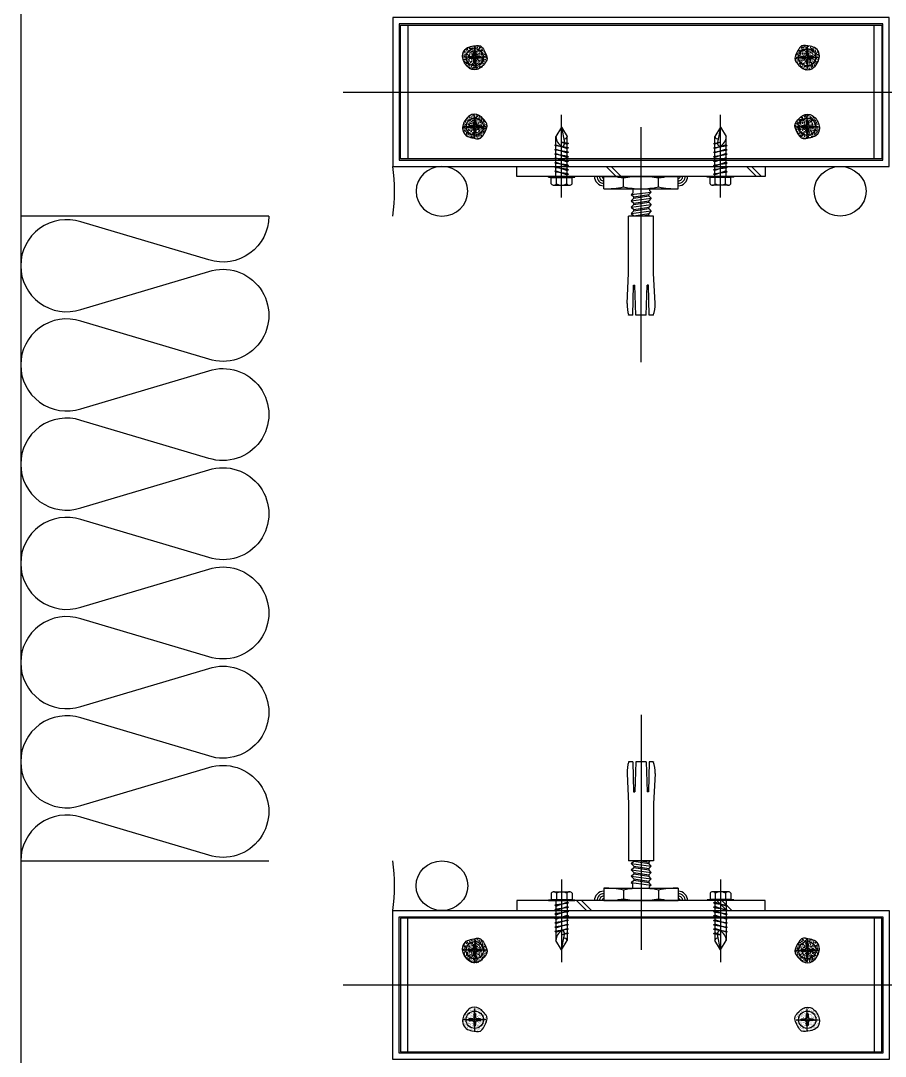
# Model space of a CAD drawing. Header units: millimetres. Extents: x 19868 to 801382, y -4805 to 85279.
# Drawn here: x 579688.2 to 580036.6, y 48620.2 to 49037.7 of the extents above; entities that cross this region are included whole.
import ezdxf

# ---------------------------------------------------------------- set-up
doc = ezdxf.new("R2010")
doc.units = ezdxf.units.MM
doc.header["$LTSCALE"] = 250
for name, color, linetype in [('A-ELE-8', 8, 'Continuous'), ('A-ETC-8', 8, 'Continuous'), ('INSUL', 8, 'Continuous'), ('ISL', 251, 'Continuous')]:
    doc.layers.add(name, color=color, linetype=linetype)

# ---------------------------------------------------------------- blocks, each defined once
blk = doc.blocks.new('A$C79923ea7')
at = {"layer": 'A-ETC-8'}
h = blk.add_hatch(dxfattribs=at)
h.set_pattern_fill('JIS_LC_20A', color=256, scale=2, angle=270)
h.set_pattern_definition([(315, (-2993.713, 8456.883), (28.28427, 28.28427), []), (315, (-2993.713, 8454.883), (28.28427, 28.28427), [])])
h.paths.add_polyline_path([(200, -4503.86), (100, -4503.86), (100, -4499.86), (200, -4499.86)])
at = {"layer": 'INSUL'}
h = blk.add_hatch(dxfattribs=at)
h.set_pattern_fill('AR-SAND', color=256, scale=0.02)
h.set_pattern_definition([(217.5, (2931.9651, -3475.8546), (0.03200063, -0.97882647), [0, -0.77216, 0, -0.8636, 0, -0.8255]), (187.5, (2931.9651, -3475.8546), (-0.89904657, -1.4336502), [0, -0.41656, 0, -0.69596, 0, -0.2667]), (147.5, (2932.5899, -3475.8546), (-1.58198474, -0.00287437), [0, -0.254, 0, -0.9144, 0, -1.1938]), (137.5, (2932.5899, -3475.8546), (-1.5271129, -0.44585865), [0, -0.127, 0, -0.59944, 0, -0.6858])])
edge = h.paths.add_edge_path()
edge.add_spline(control_points=[(81.82, -4451.43), (81.02, -4451.61), (79.31, -4452), (77.49, -4455.08), (78.88, -4458.59), (81.78, -4461.47), (85.09, -4460.64), (86.63, -4458.72), (88.72, -4456.79), (87.12, -4453.62), (85.25, -4450.57), (83.09, -4451.11), (81.82, -4451.43)], knot_values=[0, 0, 0, 0, 2.395518, 5.094248, 9.480582, 12.644651, 16.609604, 17.634177, 20.133363, 24.245726, 26.635337, 30.092794, 30.092794, 30.092794, 30.092794], degree=3, periodic=0)
h = blk.add_hatch(dxfattribs=at)
h.set_pattern_fill('AR-SAND', color=256, scale=0.02, angle=180)
h.set_pattern_definition([(217.5, (2881.9651, -3475.8546), (0.03200063, -0.97882647), [0, -0.77216, 0, -0.8636, 0, -0.8255]), (187.5, (2881.9651, -3475.8546), (-0.89904657, -1.4336502), [0, -0.41656, 0, -0.69596, 0, -0.2667]), (147.5, (2882.5899, -3475.8546), (-1.58198474, -0.00287437), [0, -0.254, 0, -0.9144, 0, -1.1938]), (137.5, (2882.5899, -3475.8546), (-1.5271129, -0.44585865), [0, -0.127, 0, -0.59944, 0, -0.6858])])
edge = h.paths.add_edge_path()
edge.add_spline(control_points=[(218.18, -4451.43), (218.98, -4451.61), (220.69, -4452), (222.51, -4455.08), (221.12, -4458.59), (218.22, -4461.47), (214.91, -4460.64), (213.37, -4458.72), (211.28, -4456.79), (212.88, -4453.62), (214.75, -4450.57), (216.91, -4451.11), (218.18, -4451.43)], knot_values=[0, 0, 0, 0, 2.395518, 5.094248, 9.480582, 12.644651, 16.609604, 17.634177, 20.133363, 24.245726, 26.635337, 30.092794, 30.092794, 30.092794, 30.092794], degree=3, periodic=0)
h = blk.add_hatch(dxfattribs=at)
h.set_pattern_fill('AR-SAND', color=256, scale=0.02, angle=360)
h.set_pattern_definition([(217.5, (2931.9651, -3479.8546), (0.03200063, -0.97882647), [0, -0.77216, 0, -0.8636, 0, -0.8255]), (187.5, (2931.9651, -3479.8546), (-0.89904657, -1.4336502), [0, -0.41656, 0, -0.69596, 0, -0.2667]), (147.5, (2932.5899, -3479.8546), (-1.58198474, -0.00287437), [0, -0.254, 0, -0.9144, 0, -1.1938]), (137.5, (2932.5899, -3479.8546), (-1.5271129, -0.44585865), [0, -0.127, 0, -0.59944, 0, -0.6858])])
edge = h.paths.add_edge_path()
edge.add_spline(control_points=[(81.82, -4488.3), (81.02, -4488.11), (79.31, -4487.73), (77.49, -4484.64), (78.88, -4481.14), (81.78, -4478.26), (85.09, -4479.09), (86.63, -4481), (88.72, -4482.93), (87.12, -4486.1), (85.25, -4489.16), (83.09, -4488.62), (81.82, -4488.3)], knot_values=[0, 0, 0, 0, 2.395518, 5.094248, 9.480582, 12.644651, 16.609604, 17.634177, 20.133363, 24.245726, 26.635337, 30.092794, 30.092794, 30.092794, 30.092794], degree=3, periodic=0)
h = blk.add_hatch(dxfattribs=at)
h.set_pattern_fill('AR-SAND', color=256, scale=0.02, angle=180)
h.set_pattern_definition([(217.5, (2881.9651, -3479.8546), (0.03200063, -0.97882647), [0, -0.77216, 0, -0.8636, 0, -0.8255]), (187.5, (2881.9651, -3479.8546), (-0.89904657, -1.4336502), [0, -0.41656, 0, -0.69596, 0, -0.2667]), (147.5, (2882.5899, -3479.8546), (-1.58198474, -0.00287437), [0, -0.254, 0, -0.9144, 0, -1.1938]), (137.5, (2882.5899, -3479.8546), (-1.5271129, -0.44585865), [0, -0.127, 0, -0.59944, 0, -0.6858])])
edge = h.paths.add_edge_path()
edge.add_spline(control_points=[(218.18, -4488.3), (218.98, -4488.11), (220.69, -4487.73), (222.51, -4484.64), (221.12, -4481.14), (218.22, -4478.26), (214.91, -4479.09), (213.37, -4481), (211.28, -4482.93), (212.88, -4486.1), (214.75, -4489.16), (216.91, -4488.62), (218.18, -4488.3)], knot_values=[0, 0, 0, 0, 2.395518, 5.094248, 9.480582, 12.644651, 16.609604, 17.634177, 20.133363, 24.245726, 26.635337, 30.092794, 30.092794, 30.092794, 30.092794], degree=3, periodic=0)
at = {"layer": 'A-ETC-8'}
for p, q in [((118, -4512.42), (118, -4479.01)), ((182, -4512.42), (182, -4479.01)), ((118, -4484.01), (115.71, -4487.83)), ((115.71, -4491.11), (115.71, -4487.83)), ((118, -4484.01), (120.29, -4487.83)), ((118, -4484.01), (119.17, -4490.2)), ((120.29, -4490.44), (120.29, -4487.83)), ((150, -4578.75), (150, -4483.98)), ((182, -4484.01), (179.71, -4487.83)), ((179.71, -4490.44), (179.71, -4487.83)), ((182, -4484.01), (180.83, -4490.2)), ((182, -4484.01), (184.29, -4487.83)), ((184.29, -4491.11), (184.29, -4487.83)), ((115.71, -4491.11), (115.25, -4491.37)), ((120.75, -4492.41), (115.25, -4491.37)), ((115.71, -4491.59), (115.25, -4491.37)), ((115.71, -4491.11), (120.29, -4492.68)), ((120.29, -4492.2), (115.71, -4491.59)), ((115.71, -4492.87), (115.71, -4491.59)), ((118, -4490.14), (120.29, -4490.92)), ((120.75, -4490.65), (118, -4490.14)), ((120.29, -4490.44), (118, -4490.14)), ((120.75, -4490.65), (120.29, -4490.44)), ((120.75, -4490.65), (120.29, -4490.92)), ((120.29, -4492.33), (120.29, -4490.92)), ((120.75, -4492.41), (120.29, -4492.2)), ((179.25, -4490.65), (182, -4490.14)), ((179.25, -4490.65), (179.71, -4490.44)), ((179.25, -4490.65), (179.71, -4490.92)), ((179.25, -4492.41), (184.75, -4491.37)), ((179.25, -4492.41), (179.71, -4492.2)), ((182, -4490.14), (179.71, -4490.92)), ((179.71, -4490.44), (182, -4490.14)), ((179.71, -4492.33), (179.71, -4490.92)), ((184.29, -4491.11), (179.71, -4492.68)), ((179.71, -4492.2), (184.29, -4491.59)), ((184.29, -4491.11), (184.75, -4491.37)), ((184.29, -4491.59), (184.75, -4491.37)), ((184.29, -4492.87), (184.29, -4491.59)), ((115.71, -4492.87), (115.25, -4493.13)), ((120.75, -4494.17), (115.25, -4493.13)), ((115.71, -4493.35), (115.25, -4493.13)), ((115.71, -4494.62), (115.25, -4494.89)), ((120.75, -4495.93), (115.25, -4494.89)), ((115.71, -4495.1), (115.25, -4494.89)), ((115.71, -4496.38), (115.25, -4496.65)), ((115.71, -4492.87), (120.29, -4494.44)), ((120.29, -4493.96), (115.71, -4493.35)), ((115.71, -4494.62), (115.71, -4493.35)), ((115.71, -4494.62), (120.29, -4496.19)), ((120.29, -4495.71), (115.71, -4495.1)), ((115.71, -4496.38), (115.71, -4495.1)), ((115.71, -4496.38), (120.29, -4497.95)), ((120.75, -4492.41), (120.29, -4492.68)), ((120.29, -4493.96), (120.29, -4492.68)), ((120.75, -4494.17), (120.29, -4493.96)), ((120.75, -4494.17), (120.29, -4494.44)), ((120.29, -4495.71), (120.29, -4494.44)), ((120.75, -4495.93), (120.29, -4495.71)), ((120.75, -4495.93), (120.29, -4496.19)), ((120.29, -4497.47), (120.29, -4496.19)), ((179.25, -4492.41), (179.71, -4492.68)), ((179.25, -4494.17), (184.75, -4493.13)), ((179.25, -4494.17), (179.71, -4493.96)), ((179.25, -4494.17), (179.71, -4494.44)), ((179.25, -4495.93), (184.75, -4494.89)), ((179.25, -4495.93), (179.71, -4495.71)), ((179.25, -4495.93), (179.71, -4496.19)), ((179.71, -4493.96), (179.71, -4492.68)), ((184.29, -4492.87), (179.71, -4494.44)), ((179.71, -4493.96), (184.29, -4493.35)), ((179.71, -4495.71), (179.71, -4494.44)), ((184.29, -4494.62), (179.71, -4496.19)), ((179.71, -4495.71), (184.29, -4495.1)), ((179.71, -4497.47), (179.71, -4496.19)), ((184.29, -4496.38), (179.71, -4497.95)), ((184.29, -4492.87), (184.75, -4493.13)), ((184.29, -4493.35), (184.75, -4493.13)), ((184.29, -4494.62), (184.29, -4493.35)), ((184.29, -4494.62), (184.75, -4494.89)), ((184.29, -4495.1), (184.75, -4494.89)), ((184.29, -4496.38), (184.29, -4495.1)), ((184.29, -4496.38), (184.75, -4496.65)), ((120.75, -4497.69), (115.25, -4496.65)), ((115.71, -4496.86), (115.25, -4496.65)), ((115.71, -4498.14), (115.25, -4498.4)), ((120.75, -4499.44), (115.25, -4498.4)), ((115.71, -4498.62), (115.25, -4498.4)), ((115.71, -4499.9), (115.25, -4500.16)), ((120.75, -4501.2), (115.25, -4500.16)), ((115.71, -4500.38), (115.25, -4500.16)), ((120.29, -4497.47), (115.71, -4496.86)), ((115.71, -4498.14), (115.71, -4496.86)), ((115.71, -4498.14), (120.29, -4499.71)), ((120.29, -4499.23), (115.71, -4498.62)), ((115.71, -4499.9), (115.71, -4498.62)), ((115.71, -4499.9), (120.29, -4501.47)), ((120.29, -4500.99), (115.71, -4500.38)), ((115.71, -4501.65), (115.71, -4500.38)), ((120.75, -4497.69), (120.29, -4497.47)), ((120.75, -4497.69), (120.29, -4497.95)), ((120.29, -4499.23), (120.29, -4497.95)), ((120.75, -4499.44), (120.29, -4499.23)), ((120.75, -4499.44), (120.29, -4499.71)), ((120.29, -4500.99), (120.29, -4499.71)), ((179.25, -4497.69), (184.75, -4496.65)), ((179.25, -4497.69), (179.71, -4497.47)), ((179.25, -4497.69), (179.71, -4497.95)), ((179.25, -4499.44), (184.75, -4498.4)), ((179.25, -4499.44), (179.71, -4499.23)), ((179.25, -4499.44), (179.71, -4499.71)), ((179.25, -4501.2), (184.75, -4500.16)), ((179.71, -4497.47), (184.29, -4496.86)), ((179.71, -4499.23), (179.71, -4497.95)), ((184.29, -4498.14), (179.71, -4499.71)), ((179.71, -4499.23), (184.29, -4498.62)), ((179.71, -4500.99), (179.71, -4499.71)), ((184.29, -4499.9), (179.71, -4501.47)), ((179.71, -4500.99), (184.29, -4500.38)), ((184.29, -4496.86), (184.75, -4496.65)), ((184.29, -4498.14), (184.29, -4496.86)), ((184.29, -4498.14), (184.75, -4498.4)), ((184.29, -4498.62), (184.75, -4498.4)), ((184.29, -4499.9), (184.29, -4498.62)), ((184.29, -4499.9), (184.75, -4500.16)), ((184.29, -4500.38), (184.75, -4500.16)), ((184.29, -4501.65), (184.29, -4500.38)), ((112.65, -4503.86), (123.35, -4503.86)), ((112.65, -4504.25), (112.65, -4503.86)), ((112.65, -4504.25), (123.35, -4504.25)), ((113.82, -4504.36), (122.18, -4504.36)), ((113.82, -4506.84), (113.82, -4504.36)), ((115.71, -4501.65), (115.25, -4501.92)), ((120.75, -4502.96), (115.25, -4501.92)), ((115.71, -4502.13), (115.25, -4501.92)), ((115.71, -4501.65), (120.29, -4503.22)), ((115.71, -4503.86), (115.71, -4502.13)), ((120.29, -4502.74), (115.71, -4502.13)), ((115.71, -4504.36), (115.71, -4504.25)), ((115.91, -4506.84), (115.91, -4504.36)), ((120.09, -4506.84), (120.09, -4504.36)), ((120.75, -4501.2), (120.29, -4500.99)), ((120.75, -4501.2), (120.29, -4501.47)), ((120.29, -4502.74), (120.29, -4501.47)), ((120.75, -4502.96), (120.29, -4502.74)), ((120.75, -4502.96), (120.29, -4503.22)), ((120.29, -4503.86), (120.29, -4503.22)), ((120.29, -4504.36), (120.29, -4504.25)), ((122.18, -4506.84), (122.18, -4504.36)), ((123.35, -4504.25), (123.35, -4503.86)), ((135, -4503.86), (165, -4503.86)), ((135, -4508.86), (135, -4503.86)), ((142.92, -4508.1), (142.92, -4504.62)), ((157.08, -4508.1), (157.08, -4504.62)), ((165, -4508.86), (165, -4503.86)), ((187.35, -4503.86), (176.65, -4503.86)), ((176.65, -4504.25), (176.65, -4503.86)), ((187.35, -4504.25), (176.65, -4504.25)), ((186.18, -4504.36), (177.82, -4504.36)), ((177.82, -4506.84), (177.82, -4504.36)), ((179.25, -4501.2), (179.71, -4500.99)), ((179.25, -4501.2), (179.71, -4501.47)), ((179.25, -4502.96), (184.75, -4501.92)), ((179.25, -4502.96), (179.71, -4502.74)), ((179.25, -4502.96), (179.71, -4503.22)), ((179.71, -4502.74), (179.71, -4501.47)), ((184.29, -4501.65), (179.71, -4503.22)), ((179.71, -4502.74), (184.29, -4502.13)), ((179.71, -4503.86), (179.71, -4503.22)), ((179.71, -4504.36), (179.71, -4504.25)), ((179.91, -4506.84), (179.91, -4504.36)), ((184.09, -4506.84), (184.09, -4504.36)), ((184.29, -4501.65), (184.75, -4501.92)), ((184.29, -4502.13), (184.75, -4501.92)), ((184.29, -4503.86), (184.29, -4502.13)), ((184.29, -4504.36), (184.29, -4504.25)), ((186.18, -4506.84), (186.18, -4504.36)), ((187.35, -4504.25), (187.35, -4503.86)), ((114.86, -4507.42), (121.14, -4507.42)), ((135, -4508.86), (165, -4508.86)), ((146.64, -4508.86), (146.64, -4509.86)), ((153.44, -4508.86), (153.44, -4509.53)), ((185.14, -4507.42), (178.86, -4507.42)), ((146.08, -4511.17), (154.08, -4510.17)), ((146.08, -4511.17), (146.64, -4510.61)), ((146.08, -4511.17), (147.08, -4512.17)), ((146.08, -4513.71), (147.08, -4512.71)), ((146.08, -4513.71), (154.08, -4512.71)), ((146.64, -4509.86), (146.64, -4510.61)), ((147.08, -4512.17), (153.08, -4511.17)), ((147.08, -4512.71), (153.08, -4511.71)), ((147.08, -4512.71), (147.08, -4512.17)), ((154.08, -4510.17), (153.08, -4511.17)), ((153.08, -4511.71), (153.08, -4511.17)), ((154.08, -4512.71), (153.08, -4511.71)), ((154.08, -4512.71), (153.08, -4513.71)), ((154.08, -4510.17), (153.44, -4509.53)), ((146.08, -4513.71), (147.08, -4514.71)), ((146.08, -4516.26), (147.08, -4515.26)), ((146.08, -4516.26), (154.08, -4515.26)), ((146.08, -4516.26), (147.08, -4517.26)), ((147.08, -4514.71), (153.08, -4513.71)), ((147.08, -4515.26), (153.08, -4514.26)), ((147.08, -4515.26), (147.08, -4514.71)), ((147.08, -4517.26), (153.08, -4516.26)), ((147.08, -4517.8), (153.08, -4516.8)), ((147.08, -4517.8), (147.08, -4517.26)), ((153.08, -4514.26), (153.08, -4513.71)), ((154.08, -4515.26), (153.08, -4514.26)), ((154.08, -4515.26), (153.08, -4516.26)), ((153.08, -4516.8), (153.08, -4516.26)), ((154.08, -4517.8), (153.08, -4516.8)), ((155, -4519.86), (145, -4519.86)), ((145, -4542.95), (145, -4519.86)), ((146.08, -4518.8), (147.08, -4517.8)), ((146.08, -4518.8), (154.08, -4517.8)), ((146.08, -4518.8), (147.08, -4519.8)), ((147.08, -4519.8), (153.08, -4518.8)), ((147.08, -4519.86), (147.08, -4519.8)), ((149.97, -4519.86), (153.08, -4519.34)), ((154.08, -4517.8), (153.08, -4518.8)), ((153.08, -4519.34), (153.08, -4518.8)), ((153.6, -4519.86), (153.08, -4519.34)), ((155, -4542.95), (155, -4519.86)), ((144.36, -4555.07), (145, -4542.95)), ((155.64, -4555.07), (155, -4542.95)), ((146.7, -4559.86), (146.97, -4547.77)), ((146.97, -4547.77), (147.55, -4547.77)), ((147.88, -4559.86), (147.55, -4547.77)), ((152.12, -4559.86), (152.45, -4547.77)), ((153.03, -4547.77), (152.45, -4547.77)), ((153.3, -4559.86), (153.03, -4547.77)), ((145, -4559.86), (145, -4559.71)), ((145, -4559.86), (145, -4559.71)), ((146.7, -4559.86), (145, -4559.86)), ((152.12, -4559.86), (147.88, -4559.86)), ((154.95, -4559.86), (153.3, -4559.86)), ((155, -4559.86), (155, -4559.71))]:
    blk.add_line(p, q, dxfattribs=at)
blk.add_lwpolyline([(200, -4503.86), (100, -4503.86), (100, -4499.86), (200, -4499.86)], close=True, dxfattribs=at)
for centre, radius, start, end in [((120.16, -4487.82), 4.45, 180.0342, 242.5077), ((119.24, -4487.61), 1.08, 250.2196, 348.1271), ((180.76, -4487.61), 1.08, 191.8729, 289.7804), ((179.84, -4487.82), 4.45, 297.4923, 359.9658), ((118.21, -4491.57), 0.229, 242.5077, 295.2623), ((117.65, -4490.39), 1.53, 295.2623, 7.1309), ((182.35, -4490.39), 1.53, 172.8691, 244.7377), ((181.79, -4491.57), 0.229, 244.7377, 297.4923), ((135, -4503.87), 3.79, 179.2187, 270), ((135, -4503.87), 2.79, 179.2187, 270), ((135, -4503.87), 1.79, 179.2187, 270), ((135, -4503.87), 0.786, 179.2187, 270), ((135.84, -4537.17), 33.31, 77.7313, 91.4538), ((150, -4537.17), 33.31, 77.7313, 102.2687), ((164.16, -4537.17), 33.31, 88.5462, 102.2687), ((165, -4503.87), 3.79, 270, 0.7813), ((165, -4503.87), 2.79, 270, 0.7813), ((165, -4503.87), 1.79, 270, 0.7813), ((165, -4503.87), 0.786, 270, 0.7813), ((114.86, -4506.18), 1.24, 212.5593, 327.4407), ((118, -4503.31), 4.1, 239.357, 300.643), ((121.14, -4506.18), 1.24, 212.5593, 327.4407), ((135.84, -4475.56), 33.31, 268.5462, 282.2687), ((150, -4475.56), 33.31, 257.7313, 282.2687), ((164.16, -4475.56), 33.31, 257.7313, 271.4538), ((178.86, -4506.18), 1.24, 212.5593, 327.4407), ((182, -4503.31), 4.1, 239.357, 300.643), ((185.14, -4506.18), 1.24, 212.5593, 327.4407), ((156.85, -4555.72), 12.5, 177, 199.3504), ((143.15, -4555.72), 12.5, 340.6496, 3)]:
    blk.add_arc(centre, radius, start, end, dxfattribs=at)
at = {"layer": 'INSUL'}
for p, q in [((83, -4451.36), (83, -4460.36)), ((217, -4451.36), (217, -4460.36)), ((87.5, -4455.86), (78.5, -4455.86)), ((212.5, -4455.86), (221.5, -4455.86)), ((30, -4469.86), (270, -4469.86)), ((83, -4488.36), (83, -4479.36)), ((217, -4488.36), (217, -4479.36)), ((87.5, -4483.86), (78.5, -4483.86)), ((212.5, -4483.86), (221.5, -4483.86))]:
    blk.add_line(p, q, dxfattribs=at)
for points in [[(250, -4499.86), (250, -4439.86), (50, -4439.86), (50, -4499.86)], [(247.5, -4497.36), (247.5, -4442.36), (52.5, -4442.36), (52.5, -4497.36)], [(247, -4496.86), (53, -4496.86), (53, -4442.86), (247, -4442.86)], [(56, -4496.86), (53, -4496.86), (53, -4442.86), (56, -4442.86)], [(247, -4496.86), (244, -4496.86), (244, -4442.86), (247, -4442.86)], [(82.67, -4453.65), (82.72, -4453.5), (82.8, -4453.4), (82.9, -4453.34), (83, -4453.31), (83.1, -4453.34), (83.2, -4453.4), (83.28, -4453.5), (83.33, -4453.65), (83.36, -4453.83), (83.37, -4454.05), (83.36, -4454.28), (83.36, -4454.52), (83.37, -4454.75), (83.39, -4454.97), (83.45, -4455.16), (83.55, -4455.31), (83.7, -4455.41), (83.89, -4455.47), (84.11, -4455.5), (84.34, -4455.5), (84.58, -4455.5), (84.82, -4455.5), (85.03, -4455.5), (85.22, -4455.53), (85.36, -4455.59), (85.47, -4455.67), (85.53, -4455.76), (85.55, -4455.86), (85.53, -4455.97), (85.47, -4456.06), (85.36, -4456.14), (85.22, -4456.2), (85.03, -4456.22), (84.82, -4456.23), (84.58, -4456.23), (84.34, -4456.22), (84.11, -4456.23), (83.89, -4456.26), (83.7, -4456.32), (83.55, -4456.42), (83.45, -4456.57), (83.39, -4456.75), (83.37, -4456.97), (83.36, -4457.21), (83.36, -4457.45), (83.37, -4457.68), (83.36, -4457.89), (83.33, -4458.08), (83.28, -4458.22), (83.2, -4458.33), (83.1, -4458.39), (83, -4458.41), (82.9, -4458.39), (82.8, -4458.33), (82.72, -4458.22), (82.67, -4458.08), (82.64, -4457.89), (82.63, -4457.68), (82.64, -4457.45), (82.64, -4457.21), (82.63, -4456.97), (82.61, -4456.75), (82.55, -4456.57), (82.45, -4456.42), (82.3, -4456.32), (82.11, -4456.26), (81.89, -4456.23), (81.66, -4456.22), (81.42, -4456.23), (81.18, -4456.23), (80.97, -4456.22), (80.78, -4456.2), (80.64, -4456.14), (80.53, -4456.06), (80.47, -4455.97), (80.45, -4455.86), (80.47, -4455.76), (80.53, -4455.67), (80.64, -4455.59), (80.78, -4455.53), (80.97, -4455.5), (81.18, -4455.5), (81.42, -4455.5), (81.66, -4455.5), (81.89, -4455.5), (82.11, -4455.47), (82.3, -4455.41), (82.45, -4455.31), (82.55, -4455.16), (82.61, -4454.97), (82.63, -4454.75), (82.64, -4454.52), (82.64, -4454.28), (82.63, -4454.05), (82.64, -4453.83)], [(217.33, -4453.65), (217.28, -4453.5), (217.2, -4453.4), (217.1, -4453.34), (217, -4453.31), (216.9, -4453.34), (216.8, -4453.4), (216.72, -4453.5), (216.67, -4453.65), (216.64, -4453.83), (216.63, -4454.05), (216.64, -4454.28), (216.64, -4454.52), (216.63, -4454.75), (216.61, -4454.97), (216.55, -4455.16), (216.45, -4455.31), (216.3, -4455.41), (216.11, -4455.47), (215.89, -4455.5), (215.66, -4455.5), (215.42, -4455.5), (215.18, -4455.5), (214.97, -4455.5), (214.78, -4455.53), (214.64, -4455.59), (214.53, -4455.67), (214.47, -4455.76), (214.45, -4455.86), (214.47, -4455.97), (214.53, -4456.06), (214.64, -4456.14), (214.78, -4456.2), (214.97, -4456.22), (215.18, -4456.23), (215.42, -4456.23), (215.66, -4456.22), (215.89, -4456.23), (216.11, -4456.26), (216.3, -4456.32), (216.45, -4456.42), (216.55, -4456.57), (216.61, -4456.75), (216.63, -4456.97), (216.64, -4457.21), (216.64, -4457.45), (216.63, -4457.68), (216.64, -4457.89), (216.67, -4458.08), (216.72, -4458.22), (216.8, -4458.33), (216.9, -4458.39), (217, -4458.41), (217.1, -4458.39), (217.2, -4458.33), (217.28, -4458.22), (217.33, -4458.08), (217.36, -4457.89), (217.37, -4457.68), (217.36, -4457.45), (217.36, -4457.21), (217.37, -4456.97), (217.39, -4456.75), (217.45, -4456.57), (217.55, -4456.42), (217.7, -4456.32), (217.89, -4456.26), (218.11, -4456.23), (218.34, -4456.22), (218.58, -4456.23), (218.82, -4456.23), (219.03, -4456.22), (219.22, -4456.2), (219.36, -4456.14), (219.47, -4456.06), (219.53, -4455.97), (219.55, -4455.86), (219.53, -4455.76), (219.47, -4455.67), (219.36, -4455.59), (219.22, -4455.53), (219.03, -4455.5), (218.82, -4455.5), (218.58, -4455.5), (218.34, -4455.5), (218.11, -4455.5), (217.89, -4455.47), (217.7, -4455.41), (217.55, -4455.31), (217.45, -4455.16), (217.39, -4454.97), (217.37, -4454.75), (217.36, -4454.52), (217.36, -4454.28), (217.37, -4454.05), (217.36, -4453.83)], [(82.67, -4486.08), (82.72, -4486.22), (82.8, -4486.33), (82.9, -4486.39), (83, -4486.41), (83.1, -4486.39), (83.2, -4486.33), (83.28, -4486.22), (83.33, -4486.08), (83.36, -4485.89), (83.37, -4485.68), (83.36, -4485.45), (83.36, -4485.21), (83.37, -4484.97), (83.39, -4484.75), (83.45, -4484.57), (83.55, -4484.42), (83.7, -4484.32), (83.89, -4484.26), (84.11, -4484.23), (84.34, -4484.22), (84.58, -4484.23), (84.82, -4484.23), (85.03, -4484.22), (85.22, -4484.2), (85.36, -4484.14), (85.47, -4484.06), (85.53, -4483.97), (85.55, -4483.86), (85.53, -4483.76), (85.47, -4483.67), (85.36, -4483.59), (85.22, -4483.53), (85.03, -4483.5), (84.82, -4483.5), (84.58, -4483.5), (84.34, -4483.5), (84.11, -4483.5), (83.89, -4483.47), (83.7, -4483.41), (83.55, -4483.31), (83.45, -4483.16), (83.39, -4482.97), (83.37, -4482.75), (83.36, -4482.52), (83.36, -4482.28), (83.37, -4482.05), (83.36, -4481.83), (83.33, -4481.65), (83.28, -4481.5), (83.2, -4481.4), (83.1, -4481.34), (83, -4481.31), (82.9, -4481.34), (82.8, -4481.4), (82.72, -4481.5), (82.67, -4481.65), (82.64, -4481.83), (82.63, -4482.05), (82.64, -4482.28), (82.64, -4482.52), (82.63, -4482.75), (82.61, -4482.97), (82.55, -4483.16), (82.45, -4483.31), (82.3, -4483.41), (82.11, -4483.47), (81.89, -4483.5), (81.66, -4483.5), (81.42, -4483.5), (81.18, -4483.5), (80.97, -4483.5), (80.78, -4483.53), (80.64, -4483.59), (80.53, -4483.67), (80.47, -4483.76), (80.45, -4483.86), (80.47, -4483.97), (80.53, -4484.06), (80.64, -4484.14), (80.78, -4484.2), (80.97, -4484.22), (81.18, -4484.23), (81.42, -4484.23), (81.66, -4484.22), (81.89, -4484.23), (82.11, -4484.26), (82.3, -4484.32), (82.45, -4484.42), (82.55, -4484.57), (82.61, -4484.75), (82.63, -4484.97), (82.64, -4485.21), (82.64, -4485.45), (82.63, -4485.68), (82.64, -4485.89)], [(217.33, -4486.08), (217.28, -4486.22), (217.2, -4486.33), (217.1, -4486.39), (217, -4486.41), (216.9, -4486.39), (216.8, -4486.33), (216.72, -4486.22), (216.67, -4486.08), (216.64, -4485.89), (216.63, -4485.68), (216.64, -4485.45), (216.64, -4485.21), (216.63, -4484.97), (216.61, -4484.75), (216.55, -4484.57), (216.45, -4484.42), (216.3, -4484.32), (216.11, -4484.26), (215.89, -4484.23), (215.66, -4484.22), (215.42, -4484.23), (215.18, -4484.23), (214.97, -4484.22), (214.78, -4484.2), (214.64, -4484.14), (214.53, -4484.06), (214.47, -4483.97), (214.45, -4483.86), (214.47, -4483.76), (214.53, -4483.67), (214.64, -4483.59), (214.78, -4483.53), (214.97, -4483.5), (215.18, -4483.5), (215.42, -4483.5), (215.66, -4483.5), (215.89, -4483.5), (216.11, -4483.47), (216.3, -4483.41), (216.45, -4483.31), (216.55, -4483.16), (216.61, -4482.97), (216.63, -4482.75), (216.64, -4482.52), (216.64, -4482.28), (216.63, -4482.05), (216.64, -4481.83), (216.67, -4481.65), (216.72, -4481.5), (216.8, -4481.4), (216.9, -4481.34), (217, -4481.31), (217.1, -4481.34), (217.2, -4481.4), (217.28, -4481.5), (217.33, -4481.65), (217.36, -4481.83), (217.37, -4482.05), (217.36, -4482.28), (217.36, -4482.52), (217.37, -4482.75), (217.39, -4482.97), (217.45, -4483.16), (217.55, -4483.31), (217.7, -4483.41), (217.89, -4483.47), (218.11, -4483.5), (218.34, -4483.5), (218.58, -4483.5), (218.82, -4483.5), (219.03, -4483.5), (219.22, -4483.53), (219.36, -4483.59), (219.47, -4483.67), (219.53, -4483.76), (219.55, -4483.86), (219.53, -4483.97), (219.47, -4484.06), (219.36, -4484.14), (219.22, -4484.2), (219.03, -4484.22), (218.82, -4484.23), (218.58, -4484.23), (218.34, -4484.22), (218.11, -4484.23), (217.89, -4484.26), (217.7, -4484.32), (217.55, -4484.42), (217.45, -4484.57), (217.39, -4484.75), (217.37, -4484.97), (217.36, -4485.21), (217.36, -4485.45), (217.37, -4485.68), (217.36, -4485.89)]]:
    blk.add_lwpolyline(points, close=True, dxfattribs=at)
blk.add_lwpolyline([(95, -4499.86), (205, -4499.86)], dxfattribs=at)
for centre in [(83, -4455.86), (217, -4455.86), (83, -4483.86), (217, -4483.86)]:
    blk.add_circle(centre, 3.5, dxfattribs=at)
blk.add_arc((-28.61, -4509.86), 79.25, 352.7508, 7.2492, dxfattribs=at)
at = {"layer": 'INSUL', "extrusion": (0, 0, -1)}
blk.add_ellipse((69.75, -4509.86), major_axis=(10.44, 0), ratio=0.957796, dxfattribs=at)
at = {"layer": 'INSUL'}
blk.add_ellipse((230.25, -4509.86), major_axis=(-10.44, 0), ratio=0.957796, dxfattribs=at)
for points in [[(81.82, -4451.43), (79.57, -4452.26), (78.15, -4454.55), (79.35, -4458.77), (81.8, -4460.78), (85.65, -4459.86), (86.35, -4459.1), (87.85, -4457.11), (86.79, -4453.14), (85.27, -4451.29), (81.82, -4451.43)], [(218.18, -4451.43), (220.43, -4452.26), (221.85, -4454.55), (220.65, -4458.77), (218.2, -4460.78), (214.35, -4459.86), (213.65, -4459.1), (212.15, -4457.11), (213.21, -4453.14), (214.73, -4451.29), (218.18, -4451.43)], [(81.82, -4488.3), (79.57, -4487.47), (78.15, -4485.17), (79.35, -4480.95), (81.8, -4478.95), (85.65, -4479.87), (86.35, -4480.62), (87.85, -4482.62), (86.79, -4486.59), (85.27, -4488.44), (81.82, -4488.3)], [(218.18, -4488.3), (220.43, -4487.47), (221.85, -4485.17), (220.65, -4480.95), (218.2, -4478.95), (214.35, -4479.87), (213.65, -4480.62), (212.15, -4482.62), (213.21, -4486.59), (214.73, -4488.44), (218.18, -4488.3)]]:
    blk.add_spline(points, degree=3, dxfattribs=at)
blk = doc.blocks.new('A$C8466693f')
at = {"layer": 'A-ETC-8'}
h = blk.add_hatch(dxfattribs=at)
h.set_pattern_fill('JIS_LC_20A', color=256, scale=2, angle=270)
h.set_pattern_definition([(315, (80401.61, 13000.5), (28.284271, 28.284271), []), (315, (80401.61, 12998.5), (28.284271, 28.284271), [])])
h.paths.add_polyline_path([(200, -16), (100, -16), (100, -20), (200, -20)])
at = {"layer": 'INSUL'}
h = blk.add_hatch(dxfattribs=at)
h.set_pattern_fill('AR-SAND', color=256, scale=0.02, angle=360)
h.set_pattern_definition([(217.5, (86327.289, 1063.7608), (0.032000626, -0.978826475), [0, -0.77216, 0, -0.8636, 0, -0.8255]), (187.5, (86327.289, 1063.7608), (-0.899046566, -1.433650201), [0, -0.41656, 0, -0.69596, 0, -0.2667]), (147.5, (86327.9139, 1063.7608), (-1.5819847405, -0.002874369), [0, -0.254, 0, -0.9144, 0, -1.1938]), (137.5, (86327.9139, 1063.7608), (-1.527112905, -0.445858647), [0, -0.127, 0, -0.59944, 0, -0.6858])])
edge = h.paths.add_edge_path()
edge.add_spline(control_points=[(81.82, -31.57), (81.02, -31.75), (79.31, -32.14), (77.49, -35.22), (78.88, -38.73), (81.78, -41.61), (85.09, -40.78), (86.63, -38.86), (88.72, -36.93), (87.12, -33.76), (85.25, -30.71), (83.09, -31.25), (81.82, -31.57)], knot_values=[0, 0, 0, 0, 2.395518, 5.094248, 9.480582, 12.644651, 16.609604, 17.634177, 20.133363, 24.245726, 26.635337, 30.092794, 30.092794, 30.092794, 30.092794], degree=3, periodic=0)
h = blk.add_hatch(dxfattribs=at)
h.set_pattern_fill('AR-SAND', color=256, scale=0.02, angle=180)
h.set_pattern_definition([(217.5, (86277.289, 1063.7608), (0.032000626, -0.978826475), [0, -0.77216, 0, -0.8636, 0, -0.8255]), (187.5, (86277.289, 1063.7608), (-0.899046566, -1.433650201), [0, -0.41656, 0, -0.69596, 0, -0.2667]), (147.5, (86277.9139, 1063.7608), (-1.5819847405, -0.002874369), [0, -0.254, 0, -0.9144, 0, -1.1938]), (137.5, (86277.9139, 1063.7608), (-1.527112905, -0.445858647), [0, -0.127, 0, -0.59944, 0, -0.6858])])
edge = h.paths.add_edge_path()
edge.add_spline(control_points=[(218.18, -31.57), (218.98, -31.75), (220.69, -32.14), (222.51, -35.22), (221.12, -38.73), (218.22, -41.61), (214.91, -40.78), (213.37, -38.86), (211.28, -36.93), (212.88, -33.76), (214.75, -30.71), (216.91, -31.25), (218.18, -31.57)], knot_values=[0, 0, 0, 0, 2.395518, 5.094248, 9.480582, 12.644651, 16.609604, 17.634177, 20.133363, 24.245726, 26.635337, 30.092794, 30.092794, 30.092794, 30.092794], degree=3, periodic=0)
h = blk.add_hatch(dxfattribs=at)
h.set_pattern_fill('AR-SAND', color=256, scale=0.02)
h.set_pattern_definition([(217.5, (86327.289, 1067.7608), (0.032000626, -0.978826475), [0, -0.77216, 0, -0.8636, 0, -0.8255]), (187.5, (86327.289, 1067.7608), (-0.899046566, -1.433650201), [0, -0.41656, 0, -0.69596, 0, -0.2667]), (147.5, (86327.9139, 1067.7608), (-1.5819847405, -0.002874369), [0, -0.254, 0, -0.9144, 0, -1.1938]), (137.5, (86327.9139, 1067.7608), (-1.527112905, -0.445858647), [0, -0.127, 0, -0.59944, 0, -0.6858])])
edge = h.paths.add_edge_path()
edge.add_spline(control_points=[(81.82, -68.43), (81.02, -68.25), (79.31, -67.86), (77.49, -64.78), (78.88, -61.27), (81.78, -58.39), (85.09, -59.22), (86.63, -61.14), (88.72, -63.07), (87.12, -66.24), (85.25, -69.29), (83.09, -68.75), (81.82, -68.43)], knot_values=[0, 0, 0, 0, 2.395518, 5.094248, 9.480582, 12.644651, 16.609604, 17.634177, 20.133363, 24.245726, 26.635337, 30.092794, 30.092794, 30.092794, 30.092794], degree=3, periodic=0)
h = blk.add_hatch(dxfattribs=at)
h.set_pattern_fill('AR-SAND', color=256, scale=0.02, angle=180)
h.set_pattern_definition([(217.5, (86277.289, 1067.7608), (0.032000626, -0.978826475), [0, -0.77216, 0, -0.8636, 0, -0.8255]), (187.5, (86277.289, 1067.7608), (-0.899046566, -1.433650201), [0, -0.41656, 0, -0.69596, 0, -0.2667]), (147.5, (86277.9139, 1067.7608), (-1.5819847405, -0.002874369), [0, -0.254, 0, -0.9144, 0, -1.1938]), (137.5, (86277.9139, 1067.7608), (-1.527112905, -0.445858647), [0, -0.127, 0, -0.59944, 0, -0.6858])])
edge = h.paths.add_edge_path()
edge.add_spline(control_points=[(218.18, -68.43), (218.98, -68.25), (220.69, -67.86), (222.51, -64.78), (221.12, -61.27), (218.22, -58.39), (214.91, -59.22), (213.37, -61.14), (211.28, -63.07), (212.88, -66.24), (214.75, -69.29), (216.91, -68.75), (218.18, -68.43)], knot_values=[0, 0, 0, 0, 2.395518, 5.094248, 9.480582, 12.644651, 16.609604, 17.634177, 20.133363, 24.245726, 26.635337, 30.092794, 30.092794, 30.092794, 30.092794], degree=3, periodic=0)
at = {"layer": 'A-ETC-8'}
for p, q in [((150, 58.88), (150, -35.89)), ((145, 40), (145, 39.84)), ((146.7, 40), (145, 40)), ((145, 40), (145, 39.84)), ((146.7, 40), (146.97, 27.9)), ((147.88, 40), (147.55, 27.9)), ((152.12, 40), (147.88, 40)), ((152.12, 40), (152.45, 27.9)), ((153.3, 40), (153.03, 27.9)), ((154.95, 40), (153.3, 40)), ((155, 40), (155, 39.84)), ((144.36, 35.2), (145, 23.08)), ((155.64, 35.2), (155, 23.08)), ((146.97, 27.9), (147.55, 27.9)), ((153.03, 27.9), (152.45, 27.9)), ((145, 23.08), (145, 0)), ((155, 23.08), (155, 0)), ((155, 0), (145, 0)), ((147.08, 0), (147.08, -0.06)), ((149.97, 0), (153.08, -0.52)), ((153.6, 0), (153.08, -0.52)), ((146.08, -1.06), (147.08, -0.06)), ((146.08, -1.06), (147.08, -2.06)), ((146.08, -1.06), (154.08, -2.06)), ((146.08, -3.61), (147.08, -2.61)), ((146.08, -3.61), (147.08, -4.61)), ((146.08, -3.61), (154.08, -4.61)), ((147.08, -0.06), (153.08, -1.06)), ((147.08, -2.06), (153.08, -3.06)), ((147.08, -2.06), (147.08, -2.61)), ((147.08, -2.61), (153.08, -3.61)), ((153.08, -0.52), (153.08, -1.06)), ((154.08, -2.06), (153.08, -1.06)), ((154.08, -2.06), (153.08, -3.06)), ((153.08, -3.06), (153.08, -3.61)), ((154.08, -4.61), (153.08, -3.61)), ((118, -7.45), (118, -40.85)), ((146.08, -6.15), (147.08, -5.15)), ((146.08, -6.15), (147.08, -7.15)), ((146.08, -6.15), (154.08, -7.15)), ((146.08, -8.7), (147.08, -7.7)), ((147.08, -4.61), (153.08, -5.61)), ((147.08, -4.61), (147.08, -5.15)), ((147.08, -5.15), (153.08, -6.15)), ((147.08, -7.15), (153.08, -8.15)), ((147.08, -7.15), (147.08, -7.7)), ((147.08, -7.7), (153.08, -8.7)), ((154.08, -4.61), (153.08, -5.61)), ((153.08, -5.61), (153.08, -6.15)), ((154.08, -7.15), (153.08, -6.15)), ((154.08, -7.15), (153.08, -8.15)), ((153.08, -8.15), (153.08, -8.7)), ((182, -7.45), (182, -40.85)), ((114.86, -12.45), (121.14, -12.45)), ((135, -11), (165, -11)), ((135, -11), (135, -16)), ((142.92, -11.76), (142.92, -15.24)), ((146.08, -8.7), (146.64, -9.26)), ((146.08, -8.7), (154.08, -9.7)), ((146.64, -10), (146.64, -9.26)), ((146.64, -11), (146.64, -10)), ((154.08, -9.7), (153.08, -8.7)), ((154.08, -9.7), (153.44, -10.34)), ((153.44, -11), (153.44, -10.34)), ((157.08, -11.76), (157.08, -15.24)), ((165, -11), (165, -16)), ((185.14, -12.45), (178.86, -12.45)), ((112.65, -15.62), (123.35, -15.62)), ((112.65, -15.62), (112.65, -16)), ((112.65, -16), (123.35, -16)), ((113.82, -13.02), (113.82, -15.5)), ((113.82, -15.5), (122.18, -15.5)), ((115.71, -15.5), (115.71, -15.62)), ((115.71, -16), (115.71, -17.73)), ((115.71, -18.21), (120.29, -16.64)), ((115.91, -13.02), (115.91, -15.5)), ((120.09, -13.02), (120.09, -15.5)), ((120.29, -15.5), (120.29, -15.62)), ((120.29, -16), (120.29, -16.64)), ((120.75, -16.9), (120.29, -16.64)), ((122.18, -13.02), (122.18, -15.5)), ((123.35, -15.62), (123.35, -16)), ((135, -16), (165, -16)), ((187.35, -15.62), (176.65, -15.62)), ((176.65, -15.62), (176.65, -16)), ((187.35, -16), (176.65, -16)), ((177.82, -13.02), (177.82, -15.5)), ((186.18, -15.5), (177.82, -15.5)), ((179.25, -16.9), (179.71, -16.64)), ((179.71, -15.5), (179.71, -15.62)), ((179.71, -16), (179.71, -16.64)), ((184.29, -18.21), (179.71, -16.64)), ((179.91, -13.02), (179.91, -15.5)), ((184.09, -13.02), (184.09, -15.5)), ((184.29, -15.5), (184.29, -15.62)), ((184.29, -16), (184.29, -17.73)), ((186.18, -13.02), (186.18, -15.5)), ((187.35, -15.62), (187.35, -16)), ((120.75, -16.9), (115.25, -17.94)), ((115.71, -17.73), (115.25, -17.94)), ((115.71, -18.21), (115.25, -17.94)), ((120.75, -18.66), (115.25, -19.7)), ((115.71, -19.49), (115.25, -19.7)), ((115.71, -19.97), (115.25, -19.7)), ((120.75, -20.42), (115.25, -21.46)), ((120.29, -17.12), (115.71, -17.73)), ((115.71, -18.21), (115.71, -19.49)), ((115.71, -19.97), (120.29, -18.4)), ((120.29, -18.88), (115.71, -19.49)), ((115.71, -19.97), (115.71, -21.24)), ((115.71, -21.73), (120.29, -20.15)), ((120.29, -20.63), (115.71, -21.24)), ((120.75, -16.9), (120.29, -17.12)), ((120.29, -17.12), (120.29, -18.4)), ((120.75, -18.66), (120.29, -18.4)), ((120.75, -18.66), (120.29, -18.88)), ((120.29, -18.88), (120.29, -20.15)), ((120.75, -20.42), (120.29, -20.15)), ((120.75, -20.42), (120.29, -20.63)), ((120.29, -20.63), (120.29, -21.91)), ((179.25, -16.9), (184.75, -17.94)), ((179.25, -16.9), (179.71, -17.12)), ((179.25, -18.66), (179.71, -18.4)), ((179.25, -18.66), (184.75, -19.7)), ((179.25, -18.66), (179.71, -18.88)), ((179.25, -20.42), (179.71, -20.15)), ((179.25, -20.42), (184.75, -21.46)), ((179.25, -20.42), (179.71, -20.63)), ((179.71, -17.12), (184.29, -17.73)), ((179.71, -17.12), (179.71, -18.4)), ((184.29, -19.97), (179.71, -18.4)), ((179.71, -18.88), (184.29, -19.49)), ((179.71, -18.88), (179.71, -20.15)), ((184.29, -21.73), (179.71, -20.15)), ((179.71, -20.63), (184.29, -21.24)), ((179.71, -20.63), (179.71, -21.91)), ((184.29, -17.73), (184.75, -17.94)), ((184.29, -18.21), (184.75, -17.94)), ((184.29, -18.21), (184.29, -19.49)), ((184.29, -19.49), (184.75, -19.7)), ((184.29, -19.97), (184.75, -19.7)), ((184.29, -19.97), (184.29, -21.24)), ((115.71, -21.24), (115.25, -21.46)), ((115.71, -21.73), (115.25, -21.46)), ((120.75, -22.18), (115.25, -23.22)), ((115.71, -23), (115.25, -23.22)), ((115.71, -23.48), (115.25, -23.22)), ((120.75, -23.94), (115.25, -24.97)), ((115.71, -24.76), (115.25, -24.97)), ((115.71, -25.24), (115.25, -24.97)), ((115.71, -21.73), (115.71, -23)), ((115.71, -23.48), (120.29, -21.91)), ((120.29, -22.39), (115.71, -23)), ((115.71, -23.48), (115.71, -24.76)), ((115.71, -25.24), (120.29, -23.67)), ((120.29, -24.15), (115.71, -24.76)), ((120.75, -22.18), (120.29, -21.91)), ((120.75, -22.18), (120.29, -22.39)), ((120.29, -22.39), (120.29, -23.67)), ((120.75, -23.94), (120.29, -23.67)), ((120.75, -23.94), (120.29, -24.15)), ((120.29, -24.15), (120.29, -25.43)), ((179.25, -22.18), (179.71, -21.91)), ((179.25, -22.18), (184.75, -23.22)), ((179.25, -22.18), (179.71, -22.39)), ((179.25, -23.94), (179.71, -23.67)), ((179.25, -23.94), (184.75, -24.97)), ((179.25, -23.94), (179.71, -24.15)), ((184.29, -23.48), (179.71, -21.91)), ((179.71, -22.39), (179.71, -23.67)), ((179.71, -22.39), (184.29, -23)), ((184.29, -25.24), (179.71, -23.67)), ((179.71, -24.15), (184.29, -24.76)), ((179.71, -24.15), (179.71, -25.43)), ((184.29, -21.24), (184.75, -21.46)), ((184.29, -21.73), (184.75, -21.46)), ((184.29, -21.73), (184.29, -23)), ((184.29, -23), (184.75, -23.22)), ((184.29, -23.48), (184.75, -23.22)), ((184.29, -23.48), (184.29, -24.76)), ((184.29, -24.76), (184.75, -24.97)), ((184.29, -25.24), (184.75, -24.97)), ((120.75, -25.69), (115.25, -26.73)), ((115.71, -26.52), (115.25, -26.73)), ((115.71, -27), (115.25, -26.73)), ((120.75, -27.45), (115.25, -28.49)), ((115.71, -28.27), (115.25, -28.49)), ((115.71, -28.76), (115.25, -28.49)), ((115.71, -25.24), (115.71, -26.52)), ((115.71, -27), (120.29, -25.43)), ((120.29, -25.91), (115.71, -26.52)), ((115.71, -27), (115.71, -28.27)), ((115.71, -28.76), (120.29, -27.18)), ((120.29, -27.67), (115.71, -28.27)), ((115.71, -28.76), (115.71, -32.04)), ((118, -29.73), (120.29, -28.94)), ((120.75, -29.21), (118, -29.73)), ((120.75, -25.69), (120.29, -25.43)), ((120.75, -25.69), (120.29, -25.91)), ((120.29, -25.91), (120.29, -27.18)), ((120.75, -27.45), (120.29, -27.18)), ((120.75, -27.45), (120.29, -27.67)), ((120.29, -27.54), (120.29, -28.94)), ((120.75, -29.21), (120.29, -28.94)), ((120.75, -29.21), (120.29, -29.42)), ((179.25, -25.69), (179.71, -25.43)), ((179.25, -25.69), (184.75, -26.73)), ((179.25, -25.69), (179.71, -25.91)), ((179.25, -27.45), (179.71, -27.18)), ((179.25, -27.45), (184.75, -28.49)), ((179.25, -27.45), (179.71, -27.67)), ((179.25, -29.21), (179.71, -28.94)), ((179.25, -29.21), (182, -29.73)), ((179.25, -29.21), (179.71, -29.42)), ((184.29, -27), (179.71, -25.43)), ((179.71, -25.91), (184.29, -26.52)), ((179.71, -25.91), (179.71, -27.18)), ((184.29, -28.76), (179.71, -27.18)), ((179.71, -27.54), (179.71, -28.94)), ((179.71, -27.67), (184.29, -28.27)), ((182, -29.73), (179.71, -28.94)), ((184.29, -25.24), (184.29, -26.52)), ((184.29, -26.52), (184.75, -26.73)), ((184.29, -27), (184.75, -26.73)), ((184.29, -27), (184.29, -28.27)), ((184.29, -28.27), (184.75, -28.49)), ((184.29, -28.76), (184.75, -28.49)), ((184.29, -28.76), (184.29, -32.04)), ((118, -35.85), (115.71, -32.04)), ((120.29, -29.42), (118, -29.73)), ((118, -35.85), (119.17, -29.66)), ((118, -35.85), (120.29, -32.04)), ((120.29, -29.42), (120.29, -32.04)), ((179.71, -29.42), (179.71, -32.04)), ((179.71, -29.42), (182, -29.73)), ((182, -35.85), (179.71, -32.04)), ((182, -35.85), (180.83, -29.66)), ((182, -35.85), (184.29, -32.04))]:
    blk.add_line(p, q, dxfattribs=at)
blk.add_lwpolyline([(200, -16), (100, -16), (100, -20), (200, -20)], close=True, dxfattribs=at)
for centre, radius, start, end in [((156.85, 35.86), 12.5, 160.6496, 183), ((143.15, 35.86), 12.5, 357, 19.3504), ((114.86, -13.69), 1.24, 32.5593, 147.4407), ((118, -16.55), 4.1, 59.357, 120.643), ((121.14, -13.69), 1.24, 32.5593, 147.4407), ((135, -15.99), 3.79, 90, 180.7813), ((135.84, -44.31), 33.31, 77.7313, 91.4538), ((150, -44.31), 33.31, 77.7313, 102.2687), ((164.16, -44.31), 33.31, 88.5462, 102.2687), ((165, -15.99), 3.79, 359.2187, 90), ((178.86, -13.69), 1.24, 32.5593, 147.4407), ((182, -16.55), 4.1, 59.357, 120.643), ((185.14, -13.69), 1.24, 32.5593, 147.4407), ((135, -15.99), 2.79, 90, 180.7813), ((135, -15.99), 1.79, 90, 180.7813), ((135, -15.99), 0.786, 90, 180.7813), ((135.84, 17.31), 33.31, 268.5462, 282.2687), ((150, 17.31), 33.31, 257.7313, 282.2687), ((164.16, 17.31), 33.31, 257.7313, 271.4538), ((165, -15.99), 2.79, 359.2187, 90), ((165, -15.99), 1.79, 359.2187, 90), ((165, -15.99), 0.786, 359.2187, 90), ((120.16, -32.04), 4.45, 117.4923, 179.9658), ((118.21, -28.29), 0.229, 64.7377, 117.4923), ((117.65, -29.47), 1.53, 352.8691, 64.7377), ((182.35, -29.47), 1.53, 115.2623, 187.1309), ((181.79, -28.29), 0.229, 62.5077, 115.2623), ((179.84, -32.04), 4.45, 0.0342, 62.5077), ((119.24, -32.26), 1.08, 11.8729, 109.7804), ((180.76, -32.26), 1.08, 70.2196, 168.1271)]:
    blk.add_arc(centre, radius, start, end, dxfattribs=at)
at = {"layer": 'INSUL'}
for p, q in [((83, -31.5), (83, -40.5)), ((217, -31.5), (217, -40.5)), ((87.5, -36), (78.5, -36)), ((212.5, -36), (221.5, -36)), ((30, -50), (270, -50)), ((83, -68.5), (83, -59.5)), ((217, -68.5), (217, -59.5)), ((87.5, -64), (78.5, -64)), ((212.5, -64), (221.5, -64))]:
    blk.add_line(p, q, dxfattribs=at)
for points in [[(250, -20), (250, -80), (50, -80), (50, -20)], [(247.5, -22.5), (247.5, -77.5), (52.5, -77.5), (52.5, -22.5)], [(247, -23), (53, -23), (53, -77), (247, -77)], [(56, -23), (53, -23), (53, -77), (56, -77)], [(247, -23), (244, -23), (244, -77), (247, -77)], [(82.67, -33.78), (82.72, -33.64), (82.8, -33.53), (82.9, -33.47), (83, -33.45), (83.1, -33.47), (83.2, -33.53), (83.28, -33.64), (83.33, -33.78), (83.36, -33.97), (83.37, -34.18), (83.36, -34.42), (83.36, -34.66), (83.37, -34.89), (83.39, -35.11), (83.45, -35.3), (83.55, -35.45), (83.7, -35.55), (83.89, -35.61), (84.11, -35.63), (84.34, -35.64), (84.58, -35.64), (84.82, -35.63), (85.03, -35.64), (85.22, -35.67), (85.36, -35.72), (85.47, -35.8), (85.53, -35.9), (85.55, -36), (85.53, -36.1), (85.47, -36.2), (85.36, -36.28), (85.22, -36.33), (85.03, -36.36), (84.82, -36.37), (84.58, -36.36), (84.34, -36.36), (84.11, -36.37), (83.89, -36.39), (83.7, -36.45), (83.55, -36.55), (83.45, -36.7), (83.39, -36.89), (83.37, -37.11), (83.36, -37.34), (83.36, -37.58), (83.37, -37.82), (83.36, -38.03), (83.33, -38.22), (83.28, -38.36), (83.2, -38.47), (83.1, -38.53), (83, -38.55), (82.9, -38.53), (82.8, -38.47), (82.72, -38.36), (82.67, -38.22), (82.64, -38.03), (82.63, -37.82), (82.64, -37.58), (82.64, -37.34), (82.63, -37.11), (82.61, -36.89), (82.55, -36.7), (82.45, -36.55), (82.3, -36.45), (82.11, -36.39), (81.89, -36.37), (81.66, -36.36), (81.42, -36.36), (81.18, -36.37), (80.97, -36.36), (80.78, -36.33), (80.64, -36.28), (80.53, -36.2), (80.47, -36.1), (80.45, -36), (80.47, -35.9), (80.53, -35.8), (80.64, -35.72), (80.78, -35.67), (80.97, -35.64), (81.18, -35.63), (81.42, -35.64), (81.66, -35.64), (81.89, -35.63), (82.11, -35.61), (82.3, -35.55), (82.45, -35.45), (82.55, -35.3), (82.61, -35.11), (82.63, -34.89), (82.64, -34.66), (82.64, -34.42), (82.63, -34.18), (82.64, -33.97)], [(217.33, -33.78), (217.28, -33.64), (217.2, -33.53), (217.1, -33.47), (217, -33.45), (216.9, -33.47), (216.8, -33.53), (216.72, -33.64), (216.67, -33.78), (216.64, -33.97), (216.63, -34.18), (216.64, -34.42), (216.64, -34.66), (216.63, -34.89), (216.61, -35.11), (216.55, -35.3), (216.45, -35.45), (216.3, -35.55), (216.11, -35.61), (215.89, -35.63), (215.66, -35.64), (215.42, -35.64), (215.18, -35.63), (214.97, -35.64), (214.78, -35.67), (214.64, -35.72), (214.53, -35.8), (214.47, -35.9), (214.45, -36), (214.47, -36.1), (214.53, -36.2), (214.64, -36.28), (214.78, -36.33), (214.97, -36.36), (215.18, -36.37), (215.42, -36.36), (215.66, -36.36), (215.89, -36.37), (216.11, -36.39), (216.3, -36.45), (216.45, -36.55), (216.55, -36.7), (216.61, -36.89), (216.63, -37.11), (216.64, -37.34), (216.64, -37.58), (216.63, -37.82), (216.64, -38.03), (216.67, -38.22), (216.72, -38.36), (216.8, -38.47), (216.9, -38.53), (217, -38.55), (217.1, -38.53), (217.2, -38.47), (217.28, -38.36), (217.33, -38.22), (217.36, -38.03), (217.37, -37.82), (217.36, -37.58), (217.36, -37.34), (217.37, -37.11), (217.39, -36.89), (217.45, -36.7), (217.55, -36.55), (217.7, -36.45), (217.89, -36.39), (218.11, -36.37), (218.34, -36.36), (218.58, -36.36), (218.82, -36.37), (219.03, -36.36), (219.22, -36.33), (219.36, -36.28), (219.47, -36.2), (219.53, -36.1), (219.55, -36), (219.53, -35.9), (219.47, -35.8), (219.36, -35.72), (219.22, -35.67), (219.03, -35.64), (218.82, -35.63), (218.58, -35.64), (218.34, -35.64), (218.11, -35.63), (217.89, -35.61), (217.7, -35.55), (217.55, -35.45), (217.45, -35.3), (217.39, -35.11), (217.37, -34.89), (217.36, -34.66), (217.36, -34.42), (217.37, -34.18), (217.36, -33.97)], [(82.67, -66.22), (82.72, -66.36), (82.8, -66.47), (82.9, -66.53), (83, -66.55), (83.1, -66.53), (83.2, -66.47), (83.28, -66.36), (83.33, -66.22), (83.36, -66.03), (83.37, -65.82), (83.36, -65.58), (83.36, -65.34), (83.37, -65.11), (83.39, -64.89), (83.45, -64.7), (83.55, -64.55), (83.7, -64.45), (83.89, -64.39), (84.11, -64.37), (84.34, -64.36), (84.58, -64.36), (84.82, -64.37), (85.03, -64.36), (85.22, -64.33), (85.36, -64.28), (85.47, -64.2), (85.53, -64.1), (85.55, -64), (85.53, -63.9), (85.47, -63.8), (85.36, -63.72), (85.22, -63.67), (85.03, -63.64), (84.82, -63.63), (84.58, -63.64), (84.34, -63.64), (84.11, -63.63), (83.89, -63.61), (83.7, -63.55), (83.55, -63.45), (83.45, -63.3), (83.39, -63.11), (83.37, -62.89), (83.36, -62.66), (83.36, -62.42), (83.37, -62.18), (83.36, -61.97), (83.33, -61.78), (83.28, -61.64), (83.2, -61.53), (83.1, -61.47), (83, -61.45), (82.9, -61.47), (82.8, -61.53), (82.72, -61.64), (82.67, -61.78), (82.64, -61.97), (82.63, -62.18), (82.64, -62.42), (82.64, -62.66), (82.63, -62.89), (82.61, -63.11), (82.55, -63.3), (82.45, -63.45), (82.3, -63.55), (82.11, -63.61), (81.89, -63.63), (81.66, -63.64), (81.42, -63.64), (81.18, -63.63), (80.97, -63.64), (80.78, -63.67), (80.64, -63.72), (80.53, -63.8), (80.47, -63.9), (80.45, -64), (80.47, -64.1), (80.53, -64.2), (80.64, -64.28), (80.78, -64.33), (80.97, -64.36), (81.18, -64.37), (81.42, -64.36), (81.66, -64.36), (81.89, -64.37), (82.11, -64.39), (82.3, -64.45), (82.45, -64.55), (82.55, -64.7), (82.61, -64.89), (82.63, -65.11), (82.64, -65.34), (82.64, -65.58), (82.63, -65.82), (82.64, -66.03)], [(217.33, -66.22), (217.28, -66.36), (217.2, -66.47), (217.1, -66.53), (217, -66.55), (216.9, -66.53), (216.8, -66.47), (216.72, -66.36), (216.67, -66.22), (216.64, -66.03), (216.63, -65.82), (216.64, -65.58), (216.64, -65.34), (216.63, -65.11), (216.61, -64.89), (216.55, -64.7), (216.45, -64.55), (216.3, -64.45), (216.11, -64.39), (215.89, -64.37), (215.66, -64.36), (215.42, -64.36), (215.18, -64.37), (214.97, -64.36), (214.78, -64.33), (214.64, -64.28), (214.53, -64.2), (214.47, -64.1), (214.45, -64), (214.47, -63.9), (214.53, -63.8), (214.64, -63.72), (214.78, -63.67), (214.97, -63.64), (215.18, -63.63), (215.42, -63.64), (215.66, -63.64), (215.89, -63.63), (216.11, -63.61), (216.3, -63.55), (216.45, -63.45), (216.55, -63.3), (216.61, -63.11), (216.63, -62.89), (216.64, -62.66), (216.64, -62.42), (216.63, -62.18), (216.64, -61.97), (216.67, -61.78), (216.72, -61.64), (216.8, -61.53), (216.9, -61.47), (217, -61.45), (217.1, -61.47), (217.2, -61.53), (217.28, -61.64), (217.33, -61.78), (217.36, -61.97), (217.37, -62.18), (217.36, -62.42), (217.36, -62.66), (217.37, -62.89), (217.39, -63.11), (217.45, -63.3), (217.55, -63.45), (217.7, -63.55), (217.89, -63.61), (218.11, -63.63), (218.34, -63.64), (218.58, -63.64), (218.82, -63.63), (219.03, -63.64), (219.22, -63.67), (219.36, -63.72), (219.47, -63.8), (219.53, -63.9), (219.55, -64), (219.53, -64.1), (219.47, -64.2), (219.36, -64.28), (219.22, -64.33), (219.03, -64.36), (218.82, -64.37), (218.58, -64.36), (218.34, -64.36), (218.11, -64.37), (217.89, -64.39), (217.7, -64.45), (217.55, -64.55), (217.45, -64.7), (217.39, -64.89), (217.37, -65.11), (217.36, -65.34), (217.36, -65.58), (217.37, -65.82), (217.36, -66.03)]]:
    blk.add_lwpolyline(points, close=True, dxfattribs=at)
blk.add_lwpolyline([(95, -20), (205, -20)], dxfattribs=at)
for centre in [(83, -36), (217, -36), (83, -64), (217, -64)]:
    blk.add_circle(centre, 3.5, dxfattribs=at)
blk.add_arc((-28.61, -10), 79.25, 352.7508, 7.2492, dxfattribs=at)
blk.add_ellipse((69.75, -10), major_axis=(10.44, 0), ratio=0.957796, dxfattribs=at)
for points in [[(81.82, -31.57), (79.57, -32.39), (78.15, -34.69), (79.35, -38.91), (81.8, -40.91), (85.65, -39.99), (86.35, -39.24), (87.85, -37.24), (86.79, -33.27), (85.27, -31.42), (81.82, -31.57)], [(218.18, -31.57), (220.43, -32.39), (221.85, -34.69), (220.65, -38.91), (218.2, -40.91), (214.35, -39.99), (213.65, -39.24), (212.15, -37.24), (213.21, -33.27), (214.73, -31.42), (218.18, -31.57)], [(81.82, -68.43), (79.57, -67.61), (78.15, -65.31), (79.35, -61.09), (81.8, -59.09), (85.65, -60.01), (86.35, -60.76), (87.85, -62.76), (86.79, -66.73), (85.27, -68.58), (81.82, -68.43)], [(218.18, -68.43), (220.43, -67.61), (221.85, -65.31), (220.65, -61.09), (218.2, -59.09), (214.35, -60.01), (213.65, -60.76), (212.15, -62.76), (213.21, -66.73), (214.73, -68.58), (218.18, -68.43)]]:
    blk.add_spline(points, degree=3, dxfattribs=at)

msp = doc.modelspace()

# ---------------------------------------------------------------- linework, layer by layer
at = {"layer": 'A-ELE-8'}
for p, q in [((579688.21, 50498.93), (579688.21, 48959, 0)), ((579688.21, 48699, 0), (579688.21, 44458.93, 0))]:
    msp.add_line(p, q, dxfattribs=at)
at = {"layer": 'ISL'}
msp.add_lwpolyline([(579788.21, 48958.86), (579688.21, 48958.86), (579688.21, 48698.93), (579788.21, 48698.93)], dxfattribs=at)
msp.add_lwpolyline([(579788.21, 48958.86, -0.507878), (579763.97, 48941.25), (579712.45, 48956.57, 0.509267), (579688.21, 48938.91, 0.509267), (579712.45, 48921.25), (579763.97, 48936.57, -1.372593), (579763.97, 48901.25), (579712.45, 48916.57, 0.509267), (579688.21, 48898.91, 0.509267), (579712.45, 48881.25), (579763.97, 48896.57, -1.372593), (579763.97, 48861.25), (579712.45, 48876.57, 0.509267), (579688.21, 48858.91, 0.509267), (579712.45, 48841.25), (579763.97, 48856.57, -1.372593), (579763.97, 48821.25), (579712.45, 48836.57, 0.509267), (579688.21, 48818.91, 0.509267), (579712.45, 48801.25), (579763.97, 48816.57, -1.372593), (579763.97, 48781.25), (579712.45, 48796.57, 0.509267), (579688.21, 48778.91, 0.509267), (579712.45, 48761.25), (579763.97, 48776.57, -1.372593), (579763.97, 48741.25), (579712.45, 48756.57, 0.509267), (579688.21, 48738.91, 0.509267), (579712.45, 48721.25), (579763.97, 48736.57, -1.372593), (579763.97, 48701.25), (579712.45, 48716.57, 0.509267), (579688.21, 48698.91)], format="xyb", dxfattribs=at)

# ---------------------------------------------------------------- block references
at = {"layer": 'A-ETC-8'}
for name, p in [('A$C79923ea7', (579788.21, 53478.79)), ('A$C8466693f', (579788.21, 48698.93))]:
    msp.add_blockref(name, p, dxfattribs=at)

doc.saveas('drawing.dxf')
